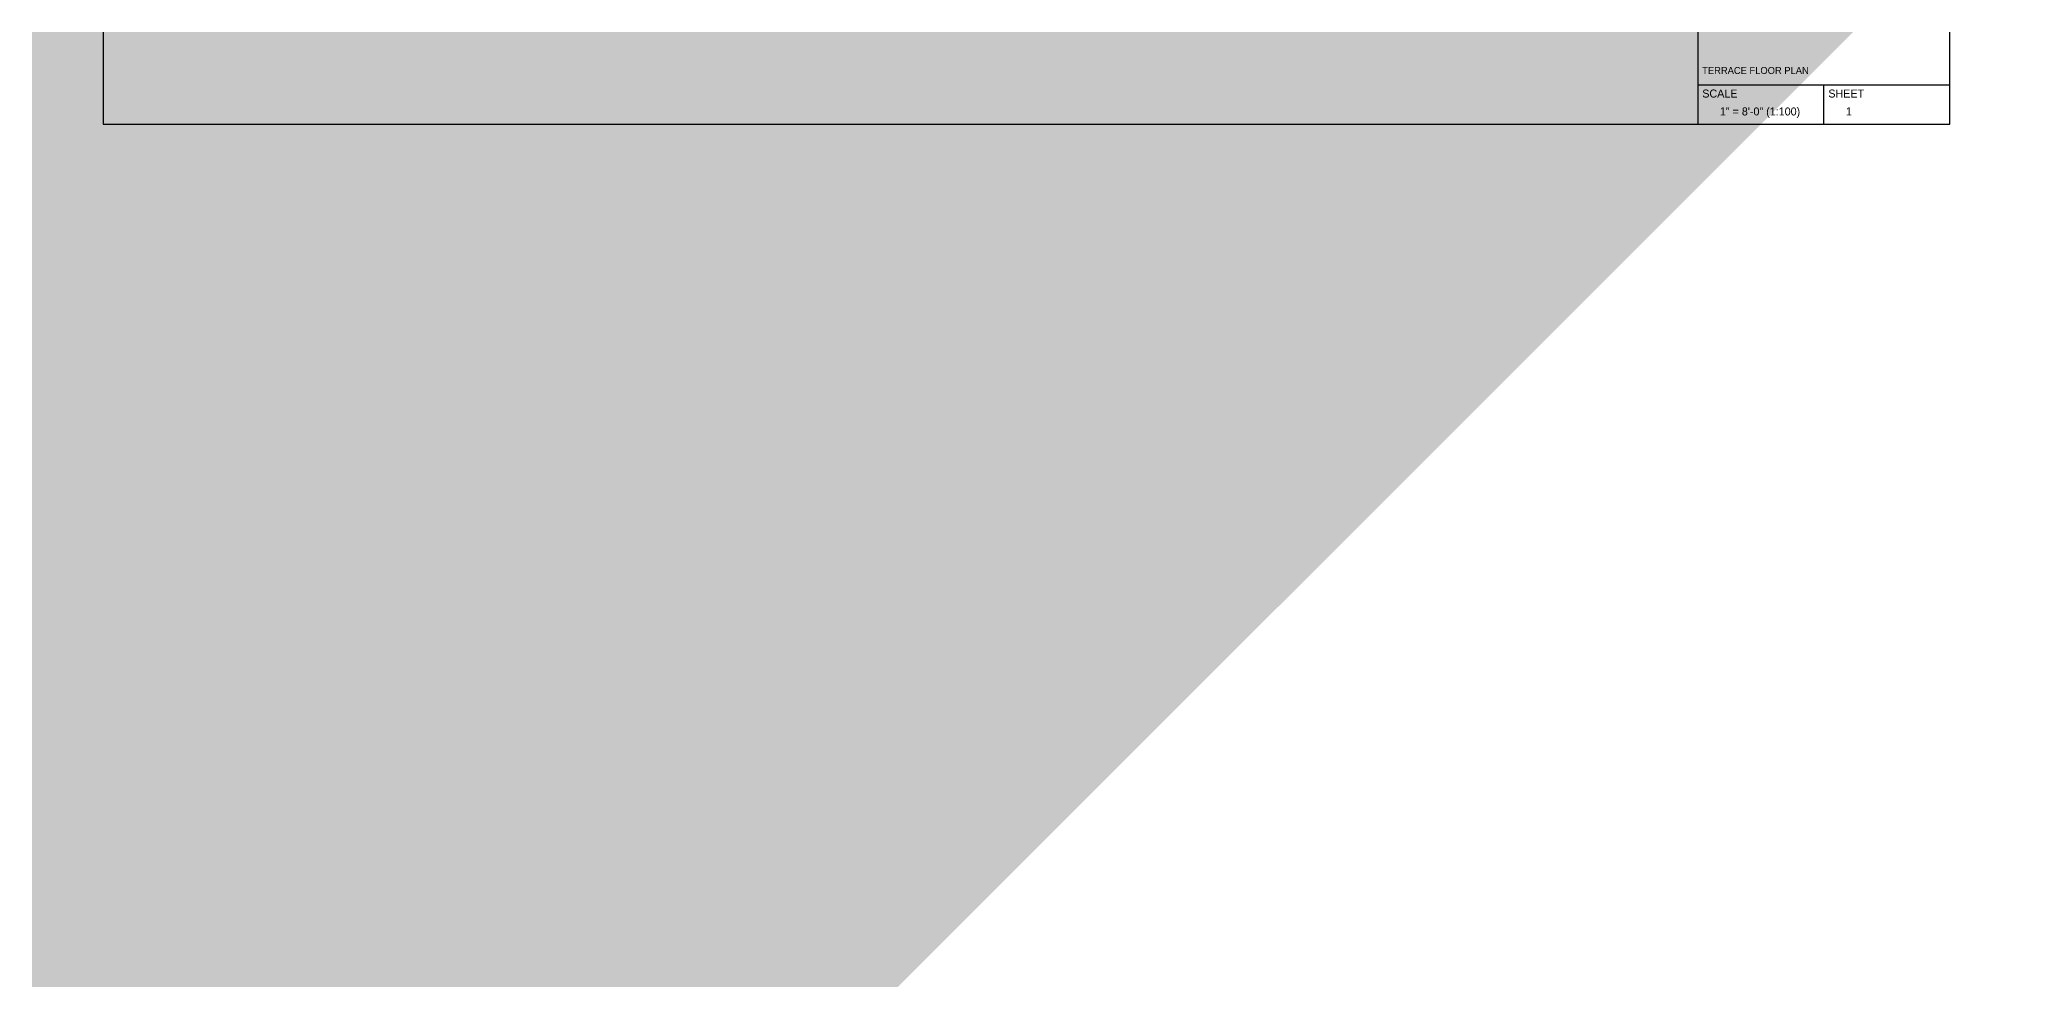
# Model space of a CAD drawing. Header units: metres. Extents: x 1422408 to 2267498, y 3894 to 80428.
# Drawn here: x 2267177.4 to 2267259.6, y 4105.4 to 4144.6 of the extents above; entities that cross this region are included whole.
import ezdxf

# ---------------------------------------------------------------- set-up
doc = ezdxf.new("R2010")
doc.units = ezdxf.units.M
doc.header["$LTSCALE"] = 3.5
doc.header["$MEASUREMENT"] = 0
doc.layers.get('0').update_dxf_attribs({"linetype": 'CONTINUOUS'})
for name, color, linetype in [('TEXT1', 7, 'CONTINUOUS'), ('TITLE', 7, 'CONTINUOUS'), ('WAL', 1, 'CONTINUOUS'), ('WALL', 125, 'CONTINUOUS')]:
    doc.layers.add(name, color=color, linetype=linetype)
doc.styles.add('J2', font='swissel.ttf', dxfattribs={"height": 4.75})
doc.styles.add('USA TEXT', font='GOTHIC.TTF')
doc.dimstyles.new('1-100-ED', dxfattribs={"dimtxt": 350, "dimasz": 100, "dimexe": 0.18, "dimexo": 0.0625, "dimgap": 25, "dimtad": 1, "dimdec": 0, "dimzin": 0, "dimdsep": 46, "dimtxsty": 'USA TEXT', "dimblk": 'ARCHTICK', "dimcen": 0.1, "dimclrd": 252, "dimclre": 9, "dimclrt": 3, "dimadec": 0, "dimazin": 0, "dimtfac": 1, "dimtdec": 0, "dimtofl": 0, "dimtmove": 2, "dimatfit": 3, "dimldrblk": 'ARCHTICK', "dimfxl": 0.18, "dimtolj": 1, "dimtzin": 0, "dimarcsym": 0})

# ---------------------------------------------------------------- blocks, each defined once
blk = doc.blocks.new('_ArchTick')
at = {"color": 0, "linetype": 'ByBlock', "const_width": 0.15}
blk.add_lwpolyline([(-0.5, -0.5), (0.5, 0.5)], dxfattribs=at)

msp = doc.modelspace()

# ---------------------------------------------------------------- linework, layer by layer
at = {"layer": 'TITLE', "color": 6}
msp.add_line((2267246.65929, 4195.64624), (2267246.65929, 4141.10864), dxfattribs=at)
at = {"layer": 'TITLE', "color": 9}
for p, q in [((2267246.65929, 4142.74945), (2267257.19091, 4142.74945)), ((2267251.9251, 4141.10864), (2267251.9251, 4142.74945))]:
    msp.add_line(p, q, dxfattribs=at)
at = {"layer": 'WAL', "linetype": 'Continuous', "ltscale": 0.25}
msp.add_lwpolyline([(2267257.19091, 4141.10864), (2267257.19091, 4195.64624), (2267180.04584, 4195.64624), (2267180.04584, 4141.10864)], close=True, dxfattribs=at)

# ---------------------------------------------------------------- texts
at = {"layer": 'TEXT1', "style": 'J2', "width": 0.96}
for s, height, p in [('TERRACE FLOOR PLAN', 0.2913333, (2267246.84323, 4143.20414)), ('SCALE', 0.334232, (2267246.84623, 4142.21836)), ('SHEET', 0.334232, (2267252.11204, 4142.21836)), ('1" = 8\'-0" (1:100)', 0.334232, (2267247.58066, 4141.4701)), ('1', 0.33423, (2267252.84647, 4141.4701))]:
    msp.add_text(s, height=height, dxfattribs=at).set_placement(p)

# ---------------------------------------------------------------- leaders
at = {"layer": 'WALL'}
for points in [[(2267113.14364, 4174.47601), (2267114.64364, 4174.47601)], [(2267112.24364, 4173.03222), (2267113.74364, 4173.03222)], [(2267216.99082, 4172.15213), (2267213.3186, 4172.15213)], [(2267197.61548, 4172.15213), (2267201.2877, 4172.15213)], [(2267216.99082, 4163.47602), (2267213.3186, 4163.47602)], [(2267231.04637, 4163.47602), (2267227.37415, 4163.47602)], [(2267197.61548, 4163.47602), (2267201.2877, 4163.47602)], [(2267216.99082, 4154.66973), (2267213.3186, 4154.66973)], [(2267231.04637, 4154.66973), (2267227.37415, 4154.66973)], [(2267071.23435, 4154.73665), (2267072.73435, 4154.73665)], [(2267197.61548, 4154.66973), (2267201.2877, 4154.66973)]]:
    msp.add_leader(points, dimstyle='1-100-ED', override={"dimtxt": 300, "dimasz": 300, "dimgap": 50, "dimtad": 0, "dimpost": ' mm'}, dxfattribs=at)

doc.saveas('drawing.dxf')
